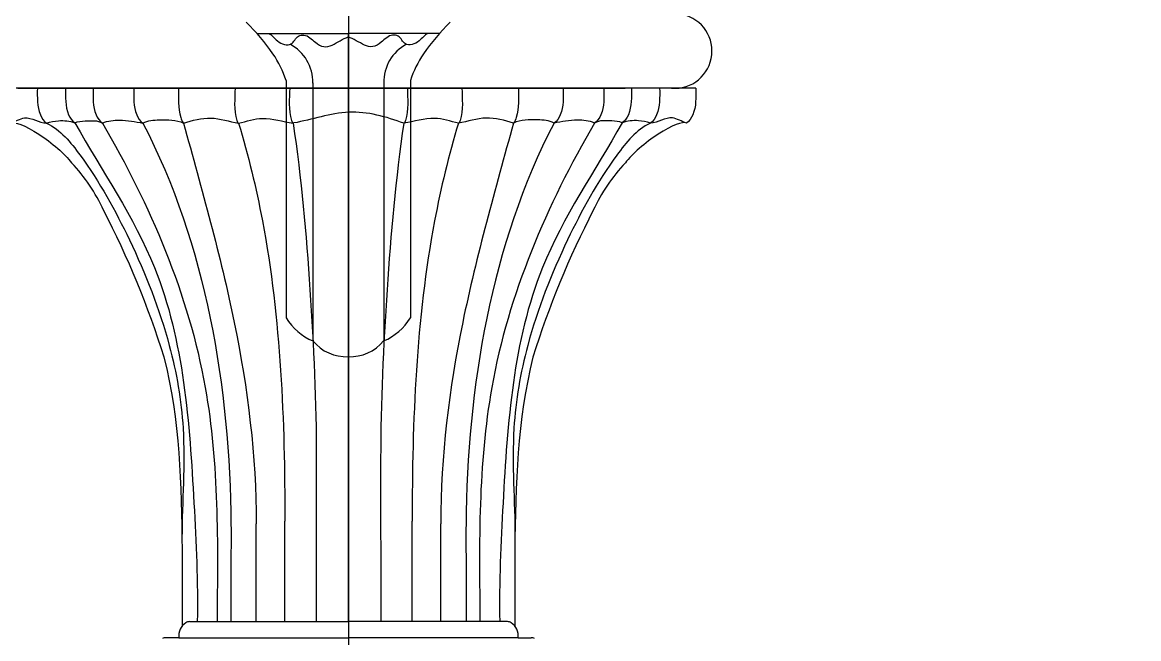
# Model space of a CAD drawing. Header units: millimetres. Extents: x 0 to 13338, y 0 to 11580.
# Drawn here: x 8076.4 to 8421.9, y 3666.4 to 3857.1 of the extents above; entities that cross this region are included whole.
import ezdxf

# ---------------------------------------------------------------- set-up
doc = ezdxf.new("R2010")
doc.units = ezdxf.units.MM
doc.linetypes.add('CENTER', pattern=[50.8, 31.75, -6.35, 6.35, -6.35])
doc.layers.add('axes', color=40, linetype='CENTER')
doc.layers.add('dwgmodels.com', color=250, linetype='Continuous')

# ---------------------------------------------------------------- blocks, each defined once
blk = doc.blocks.new('Public Light 9_side_dwgmodels.com')
at = {"color": 0}
for p, q in [((-28.25, 3142.82), (-0.1, 3142.82)), ((28.04, 3142.82), (-0.1, 3142.82)), ((-0.03, 3042.85), (-0.03, 3142.82)), ((-19.34, 3128.27), (-19.34, 3054.87)), ((-11.09, 3127.52), (-11.09, 3047.8)), ((10.89, 3127.52), (10.89, 3047.8)), ((19.13, 3128.27), (19.13, 3054.87)), ((107.47, 3125.91), (-107.53, 3125.91)), ((-100.03, 3125.91), (-85.66, 3125.91)), ((-100.03, 3125.91), (-85.66, 3125.91)), ((-85.66, 3125.91), (85.59, 3125.91)), ((-83.2, 3125.91), (-0.03, 3125.91)), ((-50.19, 3125.91), (-0.03, 3125.91)), ((34.97, 3125.91), (-35.03, 3125.91)), ((83.13, 3125.91), (-0.03, 3125.91)), ((99.97, 3125.91), (85.59, 3125.91)), ((99.97, 3125.91), (85.59, 3125.91)), ((-9.99, 3011.31), (-10.02, 2960.91)), ((9.92, 3011.31), (9.96, 2960.91)), ((-28.59, 2960.91), (-28.59, 2991.18)), ((-19.74, 2960.91), (-19.74, 2991.96)), ((19.67, 2960.91), (19.67, 2991.96)), ((28.52, 2960.91), (28.52, 2991.18)), ((-36.45, 2972.34), (-36.45, 2960.91)), ((36.38, 2972.34), (36.38, 2960.91)), ((-49.27, 2960.91), (-0.03, 2960.91)), ((49.2, 2960.91), (-0.03, 2960.91)), ((-54.53, 2955.91), (-56.59, 2955.91)), ((-52.53, 2955.91), (-54.53, 2955.91)), ((-52.53, 2955.91), (-0.03, 2955.91)), ((52.47, 2955.91), (-0.03, 2955.91)), ((52.47, 2955.91), (54.47, 2955.91)), ((54.47, 2955.91), (56.52, 2955.91))]:
    blk.add_line(p, q, dxfattribs=at)
at = {"color": 0, "ltscale": 10}
blk.add_line((-0.03, 2960.91), (-0.03, 3125.91), dxfattribs=at)
at = {"color": 0}
for centre, radius, start, end in [((-100.99, 3137.41), 11.54, 96.5078, 274.7719), ((100.93, 3137.41), 11.54, 265.2281, 83.4922), ((-73.61, 3102.46), 60.66, 34.1754, 46.2644), ((73.4, 3102.46), 60.66, 133.7356, 145.8246), ((-24.26, 3127.81), 13.18, 358.7264, 62.3203), ((24.06, 3127.81), 13.18, 117.6797, 181.2736), ((-48.37, 3119.06), 30.46, 17.6121, 35.0166), ((48.16, 3119.06), 30.46, 144.9834, 162.3879), ((-125.81, 3065.1), 55.05, 24.7448, 43.2728), ((125.74, 3065.1), 55.05, 136.7272, 155.2552), ((-321.92, 2960.44), 277.27, 17.258, 27.426), ((321.85, 2960.44), 277.27, 152.574, 162.742), ((-3.78, 3064.55), 18.33, 211.9119, 246.6249), ((3.57, 3064.55), 18.33, 293.3751, 328.0881), ((-0.7, 3056.24), 13.4, 219.4199, 272.5427), ((0.49, 3056.24), 13.4, 267.4573, 320.5801), ((-47.66, 2956.49), 4.91, 123.5968, 186.7793), ((-49.27, 2958.91), 2, 90, 123.5968), ((49.2, 2958.91), 2, 56.4032, 90), ((47.59, 2956.49), 4.91, 353.2207, 56.4032), ((-56.59, 2953.91), 2, 90, 120.053), ((56.52, 2953.91), 2, 59.947, 90)]:
    blk.add_arc(centre, radius, start, end, dxfattribs=at)
at = {"color": 0, "extrusion": (0, 0, -1)}
blk.add_ellipse((-94.75, 3107.26), major_axis=(10.18, -7.66), ratio=0.234269, start_param=3.250552, end_param=5.598363, dxfattribs=at)
at = {"color": 0}
blk.add_ellipse((94.68, 3107.26), major_axis=(-10.18, -7.66), ratio=0.234269, start_param=3.250552, end_param=5.598363, dxfattribs=at)
for points, start_tangent, end_tangent in [([(175.63, 3210.22), (164.42, 3210.6), (154.2, 3207.95), (153.01, 3206.4), (152.74, 3204.12), (154.29, 3202.39), (163.39, 3197.71), (170.26, 3197), (172.91, 3196.91), (175.24, 3195.56), (176.1, 3193.08), (175.74, 3189.94), (177.31, 3188.37), (179.6, 3187.47), (181.53, 3185.94), (180.55, 3182.75), (174.66, 3174.29), (169.94, 3166.37), (168.15, 3159.9), (168.24, 3158.06), (169.4, 3157.39), (174.03, 3157.88), (182.57, 3162.69), (189.27, 3169.2), (191.38, 3171.67), (193.18, 3173.16), (194.57, 3172.62), (196.54, 3169.25), (198.92, 3167.59), (201.89, 3168.67), (204.81, 3169.52), (205.67, 3168.49), (208.01, 3160.52), (212.86, 3150.51), (216.86, 3148.62), (219.73, 3150.91), (221.58, 3163.18), (220.28, 3172.52), (219.7, 3175.3), (220.06, 3176.11), (223.2, 3175.84), (225.09, 3176.35), (225.77, 3178.64), (226.75, 3179.71), (228.96, 3178.1), (240.19, 3173.47), (250.25, 3173.69), (252, 3174.64), (254.25, 3173.87), (255.88, 3170.62), (271.15, 3140.89), (287.57, 3121.13), (304.11, 3112.75), (316.28, 3112.64), (323.97, 3115.73), (328.91, 3119.52), (332.01, 3121.24), (335.22, 3119.64), (335.5, 3118.77)], (-0.99845, -0.055653), (0.43227, -0.901744)), ([(-96.34, 3125.91), (-95.41, 3117.67), (-93.48, 3115.13)], (0, -1), (0.835469, -0.549537)), ([(-87.59, 3125.95), (-86.66, 3117.71), (-84.72, 3115.17)], (0, -1), (0.835469, -0.549537)), ([(-79.07, 3125.91), (-78.14, 3117.67), (-76.21, 3115.13)], (0, -1), (0.835469, -0.549537)), ([(-66.51, 3125.91), (-65.58, 3117.67), (-63.65, 3115.13)], (0, -1), (0.835469, -0.549537)), ([(-52.66, 3125.91), (-51.97, 3116.86), (-51.09, 3115.14)], (0, -1), (0.715827, -0.698278)), ([(-35.15, 3125.9), (-34.57, 3115.92), (-34.06, 3115.08)], (0, -1), (0.850069, -0.526671)), ([(-18.24, 3125.91), (-17.67, 3115.92), (-17.16, 3115.08)], (0, -1), (0.850069, -0.526671)), ([(18.18, 3125.91), (17.6, 3115.92), (17.09, 3115.08)], (0, -1), (-0.850069, -0.526671)), ([(35.08, 3125.9), (34.51, 3115.92), (34, 3115.08)], (0, -1), (-0.850069, -0.526671)), ([(52.6, 3125.91), (51.9, 3116.86), (51.02, 3115.14)], (0, -1), (-0.715827, -0.698278)), ([(66.45, 3125.91), (65.52, 3117.67), (63.58, 3115.13)], (0, -1), (-0.835469, -0.549537)), ([(79.01, 3125.91), (78.08, 3117.67), (76.14, 3115.13)], (0, -1), (-0.835469, -0.549537)), ([(87.52, 3125.95), (86.59, 3117.71), (84.66, 3115.17)], (0, -1), (-0.835469, -0.549537)), ([(96.28, 3125.91), (95.35, 3117.67), (93.41, 3115.13)], (0, -1), (-0.835469, -0.549537)), ([(107.47, 3125.91), (106.54, 3117.67), (104.6, 3115.13)], (0, -1), (-0.835469, -0.549537)), ([(-104.67, 3115.13), (-100.28, 3116.73), (-93.48, 3115.13)], (0.967618, 0.25242), (1, 0)), ([(-51.09, 3115.14), (-42.65, 3116.67), (-34.06, 3115.08)], (0.95557, 0.294763), (0.981848, -0.189669)), ([(17.09, 3115.08), (0.09, 3118.49), (-17.04, 3115.15)], (-0.939145, 0.34352), (-0.985871, -0.167508)), ([(51.02, 3115.14), (42.58, 3116.67), (34, 3115.08)], (-0.95557, 0.294763), (-0.981848, -0.189669)), ([(104.6, 3115.13), (100.22, 3116.73), (93.41, 3115.13)], (-0.967618, 0.25242), (-1, 0)), ([(-93.48, 3115.13), (-89.78, 3115.85), (-84.72, 3115.17)], (0.94375, 0.330659), (0.92611, -0.377255)), ([(-93.48, 3115.13), (-83.11, 3105.21), (-67.85, 3079.01), (-55.5, 3046.32), (-51.24, 3020.73), (-51.57, 2986.87)], (0.901523, -0.432731), (0, -1)), ([(-84.72, 3115.17), (-81.57, 3115.77), (-76.21, 3115.13)], (0.865958, 0.500117), (0.85043, -0.526089)), ([(-76.21, 3115.13), (-70.86, 3116.06), (-63.65, 3115.13)], (0.925742, 0.378156), (0.988678, -0.150056)), ([(-63.65, 3115.13), (-58.59, 3116.12), (-51.09, 3115.14)], (0.871853, 0.489768), (0.916875, -0.399175)), ([(-63.65, 3115.13), (-36.4, 2990.85), (-36.45, 2972.34)], (0.45937, -0.888245), (0, -1)), ([(-51.09, 3115.14), (-35.38, 3053.41), (-28.59, 2991.18)], (0.263156, -0.964753), (0, -1)), ([(-34.06, 3115.08), (-26.7, 3116.58), (-17.16, 3115.08)], (0.972739, 0.231904), (0.990102, -0.140351)), ([(-34.06, 3115.08), (-26.68, 3084.89), (-19.74, 2991.96)], (0.292929, -0.956134), (0, -1)), ([(-17.16, 3115.08), (-11.98, 3063.58), (-9.99, 3011.31)], (0.147659, -0.989038), (-0.000692, -1)), ([(17.09, 3115.08), (11.91, 3063.58), (9.92, 3011.31)], (-0.147659, -0.989038), (0.000692, -1)), ([(34, 3115.08), (26.63, 3116.58), (17.09, 3115.08)], (-0.972739, 0.231904), (-0.990102, -0.140351)), ([(34, 3115.08), (26.62, 3084.89), (19.67, 2991.96)], (-0.292929, -0.956134), (0, -1)), ([(51.02, 3115.14), (35.31, 3053.41), (28.52, 2991.18)], (-0.263156, -0.964753), (0, -1)), ([(63.58, 3115.13), (36.34, 2990.85), (36.38, 2972.34)], (-0.45937, -0.888245), (0, -1)), ([(93.41, 3115.13), (83.04, 3105.21), (67.79, 3079.01), (55.44, 3046.32), (51.17, 3020.73), (51.5, 2986.87)], (-0.901523, -0.432731), (0, -1)), ([(63.58, 3115.13), (58.52, 3116.12), (51.02, 3115.14)], (-0.871853, 0.489768), (-0.916875, -0.399175)), ([(76.14, 3115.13), (70.8, 3116.06), (63.58, 3115.13)], (-0.925742, 0.378156), (-0.988678, -0.150056)), ([(84.66, 3115.17), (81.51, 3115.77), (76.14, 3115.13)], (-0.865958, 0.500117), (-0.85043, -0.526089)), ([(93.41, 3115.13), (89.72, 3115.85), (84.66, 3115.17)], (-0.94375, 0.330659), (-0.92611, -0.377255))]:
    blk.add_spline(points, degree=3, dxfattribs=dict(at, start_tangent=start_tangent, end_tangent=end_tangent))
for points, knots in [([(-24.75, 3142.82), (-23.63, 3142.43), (-22.31, 3140.04), (-17.53, 3138.5), (-16.22, 3142.1), (-12.88, 3142.68), (-10.75, 3140.23), (-6.94, 3137.9), (-3.34, 3140.3), (-0.94, 3141.45), (-0.1, 3141.76)], [0, 0, 0, 0, 3.564978, 7.890623, 11.146257, 12.869486, 17.07135, 20.026076, 25.413651, 28.160963, 28.160963, 28.160963, 28.160963]), ([(24.54, 3142.82), (23.42, 3142.43), (22.1, 3140.04), (17.32, 3138.5), (16.02, 3142.1), (12.67, 3142.68), (10.55, 3140.23), (6.74, 3137.9), (3.14, 3140.3), (0.74, 3141.45), (-0.1, 3141.76)], [0, 0, 0, 0, 3.564978, 7.890623, 11.146257, 12.869486, 17.07135, 20.026076, 25.413651, 28.160963, 28.160963, 28.160963, 28.160963]), ([(-84.72, 3115.17), (-76.29, 3100.37), (-52.15, 3065.35), (-48.38, 3009.84), (-46.6, 2973.07), (-46.84, 2960.91)], [0, 0, 0, 0, 51.103885, 124.94141, 161.557687, 161.557687, 161.557687, 161.557687]), ([(-76.21, 3115.13), (-61.39, 3089.89), (-39.71, 3039.09), (-40.48, 2985.16), (-40.73, 2960.91)], [0, 0, 0, 0, 87.801629, 160.299791, 160.299791, 160.299791, 160.299791]), ([(76.14, 3115.13), (61.32, 3089.89), (39.64, 3039.09), (40.41, 2985.16), (40.66, 2960.91)], [0, 0, 0, 0, 87.801629, 160.299791, 160.299791, 160.299791, 160.299791]), ([(84.66, 3115.17), (76.23, 3100.37), (52.08, 3065.35), (48.31, 3009.84), (46.54, 2973.07), (46.78, 2960.91)], [0, 0, 0, 0, 51.103885, 124.94141, 161.557687, 161.557687, 161.557687, 161.557687]), ([(-57.14, 3042.69), (-52.29, 3023.34), (-51.44, 2995.15), (-51.49, 2967.37), (-51.51, 2959.53)], [0, 0, 0, 0, 59.863187, 83.418046, 83.418046, 83.418046, 83.418046]), ([(57.07, 3042.69), (52.22, 3023.34), (51.37, 2995.15), (51.42, 2967.37), (51.44, 2959.53)], [0, 0, 0, 0, 59.863187, 83.41914, 83.41914, 83.41914, 83.41914])]:
    blk.add_open_spline(points, degree=3, knots=knots, dxfattribs=at)
at = {"layer": 'axes', "ltscale": 0.1}
blk.add_line((0, 4989.03), (0, -116.87), dxfattribs=at)

msp = doc.modelspace()

# ---------------------------------------------------------------- linework, layer by layer
at = {"layer": 'dwgmodels.com', "ltscale": 0.1}
msp.add_line((8177.38, 5579.54), (8177.38, 473.65), dxfattribs=at)

# ---------------------------------------------------------------- block references
at = {"layer": 'dwgmodels.com'}
msp.add_blockref('Public Light 9_side_dwgmodels.com', (8177.38, 710.8), dxfattribs=at)

doc.saveas('drawing.dxf')
